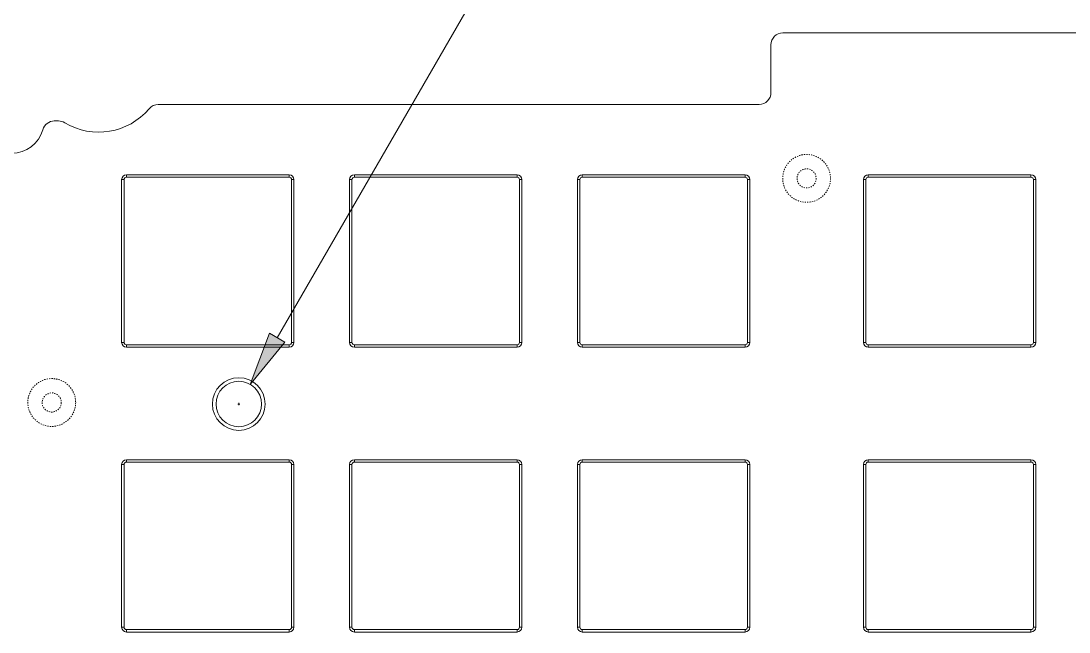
# Model space of a CAD drawing. Header units: millimetres. Extents: x 78 to 606, y -329 to -69.
# Drawn here: x 417.1 to 504.7, y -170.5 to -119.5 of the extents above; entities that cross this region are included whole.
import ezdxf

# ---------------------------------------------------------------- set-up
doc = ezdxf.new("R2010")
doc.units = ezdxf.units.MM
doc.header["$MEASUREMENT"] = 0
for name, pattern in [('AI-Linetype-24', [0.18189, 0.090945, -0.090945]), ('AI-Linetype-25', [0.18189, 0.090945, -0.090945]), ('AI-Linetype-8', [0.18189, 0.090945, -0.090945]), ('AI-Linetype-9', [0.18189, 0.090945, -0.090945])]:
    doc.linetypes.add(name, pattern=pattern)
doc.layers.add('图层 1', color=7, linetype='Continuous', lineweight=0)

msp = doc.modelspace()

# ---------------------------------------------------------------- hatches: boundary and pattern name
at = {"layer": '图层 1', "true_color": 0x6ab82d, "transparency": 33554687}
h = msp.add_hatch(color=75, dxfattribs=at)
h.dxf.hatch_style = 2
h.paths.add_polyline_path([(437.895, -145.563), (439.194, -146.313), (436.293, -149.834)])

# ---------------------------------------------------------------- linework, layer by layer
at = {"layer": '图层 1', "color": 75, "lineweight": 5, "true_color": 0x6ab82d}
for p, q in [((456.489, -114.89), (438.545, -145.938)), ((435.252, -151.479), (435.432, -151.479)), ((435.342, -151.569), (435.342, -151.389))]:
    msp.add_line(p, q, dxfattribs=at)
at = {"layer": '图层 1', "color": 18, "lineweight": 5, "true_color": 0x040000}
for p, q in [((480.818, -120.463), (542.818, -120.463)), ((479.818, -125.448), (479.818, -121.463)), ((478.818, -126.448), (428.615, -126.448)), ((420.276, -127.828), (419.927, -127.828)), ((425.751, -132.728), (425.551, -132.728)), ((425.551, -132.728), (425.551, -146.328)), ((425.751, -132.728), (425.751, -146.328)), ((439.551, -132.328), (425.951, -132.328)), ((425.951, -132.328), (425.951, -132.528)), ((439.551, -132.528), (425.951, -132.528)), ((439.551, -132.528), (439.551, -132.328)), ((439.951, -132.728), (439.751, -132.728)), ((439.751, -146.328), (439.751, -132.728)), ((439.951, -146.328), (439.951, -132.728)), ((444.801, -132.728), (444.601, -132.728)), ((444.601, -132.728), (444.601, -146.328)), ((444.801, -132.728), (444.801, -146.328)), ((458.601, -132.328), (445.001, -132.328)), ((445.001, -132.328), (445.001, -132.528)), ((458.601, -132.528), (445.001, -132.528)), ((458.601, -132.528), (458.601, -132.328)), ((459.001, -132.728), (458.801, -132.728)), ((458.801, -146.328), (458.801, -132.728)), ((459.001, -146.328), (459.001, -132.728)), ((463.851, -132.728), (463.651, -132.728)), ((463.651, -132.728), (463.651, -146.328)), ((463.851, -132.728), (463.851, -146.328)), ((477.651, -132.328), (464.051, -132.328)), ((464.051, -132.328), (464.051, -132.528)), ((477.651, -132.528), (464.051, -132.528)), ((477.651, -132.528), (477.651, -132.328)), ((478.051, -132.728), (477.851, -132.728)), ((477.851, -146.328), (477.851, -132.728)), ((478.051, -146.328), (478.051, -132.728)), ((487.745, -132.728), (487.545, -132.728)), ((487.545, -146.328), (487.545, -132.728)), ((487.745, -146.328), (487.745, -132.728)), ((487.945, -132.328), (501.545, -132.328)), ((487.945, -132.328), (487.945, -132.528)), ((487.945, -132.528), (501.545, -132.528)), ((501.545, -132.528), (501.545, -132.328)), ((501.945, -132.728), (501.745, -132.728)), ((501.745, -132.728), (501.745, -146.328)), ((501.945, -132.728), (501.945, -146.328)), ((425.551, -146.328), (425.751, -146.328)), ((425.951, -146.528), (439.551, -146.528)), ((425.951, -146.528), (425.951, -146.728)), ((425.951, -146.728), (439.551, -146.728)), ((439.551, -146.728), (439.551, -146.528)), ((439.751, -146.328), (439.951, -146.328)), ((444.601, -146.328), (444.801, -146.328)), ((445.001, -146.528), (458.601, -146.528)), ((445.001, -146.528), (445.001, -146.728)), ((445.001, -146.728), (458.601, -146.728)), ((458.601, -146.728), (458.601, -146.528)), ((458.801, -146.328), (459.001, -146.328)), ((463.651, -146.328), (463.851, -146.328)), ((464.051, -146.528), (477.651, -146.528)), ((464.051, -146.528), (464.051, -146.728)), ((464.051, -146.728), (477.651, -146.728)), ((477.651, -146.728), (477.651, -146.528)), ((477.851, -146.328), (478.051, -146.328)), ((487.545, -146.328), (487.745, -146.328)), ((501.545, -146.528), (487.945, -146.528)), ((487.945, -146.528), (487.945, -146.728)), ((501.545, -146.728), (487.945, -146.728)), ((501.545, -146.728), (501.545, -146.528)), ((501.745, -146.328), (501.945, -146.328)), ((425.751, -156.527), (425.551, -156.527)), ((425.551, -156.527), (425.551, -170.127)), ((425.751, -156.527), (425.751, -170.127)), ((439.551, -156.127), (425.951, -156.127)), ((425.951, -156.127), (425.951, -156.327)), ((439.551, -156.327), (425.951, -156.327)), ((439.551, -156.327), (439.551, -156.127)), ((439.951, -156.527), (439.751, -156.527)), ((439.751, -170.127), (439.751, -156.527)), ((439.951, -170.127), (439.951, -156.527)), ((444.801, -156.527), (444.601, -156.527)), ((444.601, -156.527), (444.601, -170.127)), ((444.801, -156.527), (444.801, -170.127)), ((458.601, -156.127), (445.001, -156.127)), ((445.001, -156.127), (445.001, -156.327)), ((458.601, -156.327), (445.001, -156.327)), ((458.601, -156.327), (458.601, -156.127)), ((459.001, -156.527), (458.801, -156.527)), ((458.801, -170.127), (458.801, -156.527)), ((459.001, -170.127), (459.001, -156.527)), ((463.851, -156.527), (463.651, -156.527)), ((463.651, -156.527), (463.651, -170.127)), ((463.851, -156.527), (463.851, -170.127)), ((477.651, -156.127), (464.051, -156.127)), ((464.051, -156.127), (464.051, -156.327)), ((477.651, -156.327), (464.051, -156.327)), ((477.651, -156.327), (477.651, -156.127)), ((478.051, -156.527), (477.851, -156.527)), ((477.851, -170.127), (477.851, -156.527)), ((478.051, -170.127), (478.051, -156.527)), ((487.745, -156.527), (487.545, -156.527)), ((487.545, -156.527), (487.545, -170.127)), ((487.745, -156.527), (487.745, -170.127)), ((501.545, -156.127), (487.945, -156.127)), ((487.945, -156.127), (487.945, -156.327)), ((501.545, -156.327), (487.945, -156.327)), ((501.545, -156.327), (501.545, -156.127)), ((501.945, -156.527), (501.745, -156.527)), ((501.745, -170.127), (501.745, -156.527)), ((501.945, -170.127), (501.945, -156.527)), ((425.551, -170.127), (425.751, -170.127)), ((425.951, -170.327), (439.551, -170.327)), ((425.951, -170.327), (425.951, -170.527)), ((425.951, -170.527), (439.551, -170.527)), ((439.551, -170.527), (439.551, -170.327)), ((439.751, -170.127), (439.951, -170.127)), ((444.601, -170.127), (444.801, -170.127)), ((445.001, -170.327), (458.601, -170.327)), ((445.001, -170.327), (445.001, -170.527)), ((445.001, -170.527), (458.601, -170.527)), ((458.601, -170.527), (458.601, -170.327)), ((458.801, -170.127), (459.001, -170.127)), ((463.651, -170.127), (463.851, -170.127)), ((464.051, -170.327), (477.651, -170.327)), ((464.051, -170.327), (464.051, -170.527)), ((464.051, -170.527), (477.651, -170.527)), ((477.651, -170.527), (477.651, -170.327)), ((477.851, -170.127), (478.051, -170.127)), ((487.545, -170.127), (487.745, -170.127)), ((487.945, -170.327), (501.545, -170.327)), ((487.945, -170.327), (487.945, -170.527)), ((487.945, -170.527), (501.545, -170.527)), ((501.545, -170.527), (501.545, -170.327)), ((501.745, -170.127), (501.945, -170.127))]:
    msp.add_line(p, q, dxfattribs=at)
at = {"layer": '图层 1', "color": 18, "lineweight": 0, "true_color": 0x040000}
msp.add_lwpolyline([(437.895, -145.563), (439.194, -146.313), (436.293, -149.834), (436.293, -149.834)], close=True, dxfattribs=at)
at = {"layer": '图层 1'}
msp.add_lwpolyline([(437.895, -145.563), (439.194, -146.313), (436.293, -149.834)], close=True, dxfattribs=at)
at = {"layer": '图层 1', "color": 8, "linetype": 'AI-Linetype-24', "lineweight": 5, "true_color": 0x7f8080}
msp.add_circle((482.795, -132.629), 2, dxfattribs=at)
at = {"layer": '图层 1', "color": 8, "linetype": 'AI-Linetype-25', "lineweight": 5, "true_color": 0x7f8080}
msp.add_circle((482.795, -132.629), 0.8, dxfattribs=at)
at = {"layer": '图层 1', "color": 8, "linetype": 'AI-Linetype-8', "lineweight": 5, "true_color": 0x7f8080}
msp.add_circle((419.711, -151.35), 2, dxfattribs=at)
at = {"layer": '图层 1', "color": 18, "lineweight": 5, "true_color": 0x040000}
for radius in [2.2, 1.9]:
    msp.add_circle((435.342, -151.479), radius, dxfattribs=at)
at = {"layer": '图层 1', "color": 8, "linetype": 'AI-Linetype-9', "lineweight": 5, "true_color": 0x7f8080}
msp.add_circle((419.711, -151.35), 0.8, dxfattribs=at)
at = {"layer": '图层 1', "color": 18, "lineweight": 5, "true_color": 0x040000}
for points in [[(480.818, -120.463), (480.266, -120.463), (479.818, -120.91), (479.818, -121.463)], [(420.793, -127.972), (423.112, -129.374), (426.106, -128.879), (427.849, -126.804)], [(428.615, -126.448), (428.319, -126.448), (428.039, -126.578), (427.849, -126.804)], [(419.927, -127.828), (419.479, -127.828), (419.085, -128.126), (418.964, -128.558)], [(420.793, -127.972), (420.637, -127.878), (420.458, -127.828), (420.276, -127.828)], [(425.951, -132.328), (425.73, -132.328), (425.551, -132.507), (425.551, -132.728)], [(439.951, -132.728), (439.951, -132.507), (439.772, -132.328), (439.551, -132.328)], [(445.001, -132.328), (444.78, -132.328), (444.601, -132.507), (444.601, -132.728)], [(459.001, -132.728), (459.001, -132.507), (458.822, -132.328), (458.601, -132.328)], [(464.051, -132.328), (463.83, -132.328), (463.651, -132.507), (463.651, -132.728)], [(478.051, -132.728), (478.051, -132.507), (477.872, -132.328), (477.651, -132.328)], [(487.945, -132.328), (487.724, -132.328), (487.545, -132.507), (487.545, -132.728)], [(487.945, -132.528), (487.835, -132.528), (487.745, -132.618), (487.745, -132.728)], [(501.945, -132.728), (501.945, -132.507), (501.766, -132.328), (501.545, -132.328)], [(501.745, -132.728), (501.745, -132.618), (501.656, -132.528), (501.545, -132.528)], [(425.551, -146.328), (425.551, -146.549), (425.73, -146.728), (425.951, -146.728)], [(439.551, -146.728), (439.772, -146.728), (439.951, -146.549), (439.951, -146.328)], [(444.601, -146.328), (444.601, -146.549), (444.78, -146.728), (445.001, -146.728)], [(458.601, -146.728), (458.822, -146.728), (459.001, -146.549), (459.001, -146.328)], [(463.651, -146.328), (463.651, -146.549), (463.83, -146.728), (464.051, -146.728)], [(477.651, -146.728), (477.872, -146.728), (478.051, -146.549), (478.051, -146.328)], [(487.545, -146.328), (487.545, -146.549), (487.724, -146.728), (487.945, -146.728)], [(487.745, -146.328), (487.745, -146.439), (487.835, -146.528), (487.945, -146.528)], [(501.545, -146.728), (501.766, -146.728), (501.945, -146.549), (501.945, -146.328)], [(501.545, -146.528), (501.656, -146.528), (501.745, -146.439), (501.745, -146.328)], [(425.951, -156.127), (425.73, -156.127), (425.551, -156.306), (425.551, -156.527)], [(439.951, -156.527), (439.951, -156.306), (439.772, -156.127), (439.551, -156.127)], [(445.001, -156.127), (444.78, -156.127), (444.601, -156.306), (444.601, -156.527)], [(459.001, -156.527), (459.001, -156.306), (458.822, -156.127), (458.601, -156.127)], [(464.051, -156.127), (463.83, -156.127), (463.651, -156.306), (463.651, -156.527)], [(478.051, -156.527), (478.051, -156.306), (477.872, -156.127), (477.651, -156.127)], [(487.945, -156.127), (487.724, -156.127), (487.545, -156.306), (487.545, -156.527)], [(501.945, -156.527), (501.945, -156.306), (501.766, -156.127), (501.545, -156.127)], [(425.551, -170.127), (425.551, -170.348), (425.73, -170.527), (425.951, -170.527)], [(439.551, -170.527), (439.772, -170.527), (439.951, -170.348), (439.951, -170.127)], [(444.601, -170.127), (444.601, -170.348), (444.78, -170.527), (445.001, -170.527)], [(458.601, -170.527), (458.822, -170.527), (459.001, -170.348), (459.001, -170.127)], [(463.651, -170.127), (463.651, -170.348), (463.83, -170.527), (464.051, -170.527)], [(477.651, -170.527), (477.872, -170.527), (478.051, -170.348), (478.051, -170.127)], [(487.545, -170.127), (487.545, -170.348), (487.724, -170.527), (487.945, -170.527)], [(501.545, -170.527), (501.766, -170.527), (501.945, -170.348), (501.945, -170.127)]]:
    msp.add_open_spline(points, degree=3, dxfattribs=at)
for points in [[(478.818, -126.448), (479.371, -126.448), (479.818, -126), (479.818, -125.448), (479.818, -125.448), (479.818, -125.448), (479.818, -125.448)], [(413.665, -127.828), (413.665, -129.319), (414.873, -130.528), (416.365, -130.528), (417.575, -130.528), (418.637, -129.723), (418.964, -128.558)], [(425.951, -132.528), (425.841, -132.528), (425.751, -132.618), (425.751, -132.728), (425.751, -132.728), (425.751, -132.728), (425.751, -132.728)], [(439.751, -132.728), (439.751, -132.618), (439.662, -132.528), (439.551, -132.528), (439.551, -132.528), (439.551, -132.528), (439.551, -132.528)], [(445.001, -132.528), (444.891, -132.528), (444.801, -132.618), (444.801, -132.728), (444.801, -132.728), (444.801, -132.728), (444.801, -132.728)], [(458.801, -132.728), (458.801, -132.618), (458.712, -132.528), (458.601, -132.528), (458.601, -132.528), (458.601, -132.528), (458.601, -132.528)], [(464.051, -132.528), (463.941, -132.528), (463.851, -132.618), (463.851, -132.728), (463.851, -132.728), (463.851, -132.728), (463.851, -132.728)], [(477.851, -132.728), (477.851, -132.618), (477.762, -132.528), (477.651, -132.528), (477.651, -132.528), (477.651, -132.528), (477.651, -132.528)], [(425.751, -146.328), (425.751, -146.439), (425.841, -146.528), (425.951, -146.528), (425.951, -146.528), (425.951, -146.528), (425.951, -146.528)], [(439.551, -146.528), (439.662, -146.528), (439.751, -146.439), (439.751, -146.328), (439.751, -146.328), (439.751, -146.328), (439.751, -146.328)], [(444.801, -146.328), (444.801, -146.439), (444.891, -146.528), (445.001, -146.528), (445.001, -146.528), (445.001, -146.528), (445.001, -146.528)], [(458.601, -146.528), (458.712, -146.528), (458.801, -146.439), (458.801, -146.328), (458.801, -146.328), (458.801, -146.328), (458.801, -146.328)], [(463.851, -146.328), (463.851, -146.439), (463.941, -146.528), (464.051, -146.528), (464.051, -146.528), (464.051, -146.528), (464.051, -146.528)], [(477.651, -146.528), (477.762, -146.528), (477.851, -146.439), (477.851, -146.328), (477.851, -146.328), (477.851, -146.328), (477.851, -146.328)], [(425.951, -156.327), (425.84, -156.327), (425.751, -156.416), (425.751, -156.527), (425.751, -156.527), (425.751, -156.527), (425.751, -156.527)], [(439.751, -156.527), (439.751, -156.416), (439.661, -156.327), (439.551, -156.327), (439.551, -156.327), (439.551, -156.327), (439.551, -156.327)], [(445.001, -156.327), (444.89, -156.327), (444.801, -156.416), (444.801, -156.527), (444.801, -156.527), (444.801, -156.527), (444.801, -156.527)], [(458.801, -156.527), (458.801, -156.416), (458.711, -156.327), (458.601, -156.327), (458.601, -156.327), (458.601, -156.327), (458.601, -156.327)], [(464.051, -156.327), (463.94, -156.327), (463.851, -156.416), (463.851, -156.527), (463.851, -156.527), (463.851, -156.527), (463.851, -156.527)], [(477.851, -156.527), (477.851, -156.416), (477.761, -156.327), (477.651, -156.327), (477.651, -156.327), (477.651, -156.327), (477.651, -156.327)], [(487.945, -156.327), (487.835, -156.327), (487.745, -156.416), (487.745, -156.527), (487.745, -156.527), (487.745, -156.527), (487.745, -156.527)], [(501.745, -156.527), (501.745, -156.416), (501.656, -156.327), (501.545, -156.327), (501.545, -156.327), (501.545, -156.327), (501.545, -156.327)], [(425.751, -170.127), (425.751, -170.237), (425.84, -170.327), (425.951, -170.327), (425.951, -170.327), (425.951, -170.327), (425.951, -170.327)], [(439.551, -170.327), (439.661, -170.327), (439.751, -170.237), (439.751, -170.127), (439.751, -170.127), (439.751, -170.127), (439.751, -170.127)], [(444.801, -170.127), (444.801, -170.237), (444.89, -170.327), (445.001, -170.327), (445.001, -170.327), (445.001, -170.327), (445.001, -170.327)], [(458.601, -170.327), (458.711, -170.327), (458.801, -170.237), (458.801, -170.127), (458.801, -170.127), (458.801, -170.127), (458.801, -170.127)], [(463.851, -170.127), (463.851, -170.237), (463.94, -170.327), (464.051, -170.327), (464.051, -170.327), (464.051, -170.327), (464.051, -170.327)], [(477.651, -170.327), (477.761, -170.327), (477.851, -170.237), (477.851, -170.127), (477.851, -170.127), (477.851, -170.127), (477.851, -170.127)], [(487.745, -170.127), (487.745, -170.237), (487.835, -170.327), (487.945, -170.327), (487.945, -170.327), (487.945, -170.327), (487.945, -170.327)], [(501.545, -170.327), (501.656, -170.327), (501.745, -170.237), (501.745, -170.127), (501.745, -170.127), (501.745, -170.127), (501.745, -170.127)]]:
    msp.add_open_spline(points, degree=3, knots=[0, 0, 0, 0, 1, 1, 1, 2, 2, 2, 2], dxfattribs=at)

doc.saveas('drawing.dxf')
